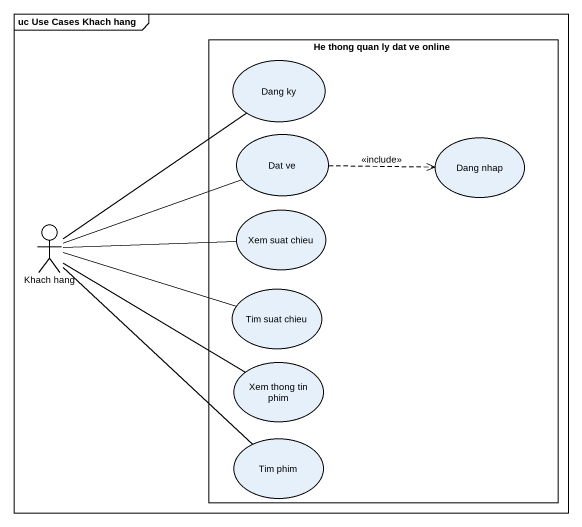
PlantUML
@startuml
mainframe uc Use Cases Khach hang
rectangle "He thong quan ly dat ve online" as He_thong_quan_ly_dat_ve {
  usecase "Dang ky" as Dang_ky
  usecase "Dat ve" as Dat_ve
  usecase "Dang nhap" as Dang_nhap
  usecase "Xem suat chieu" as Xem_suat_chieu
  usecase "Tim suat chieu" as Tim_suat_chieu
  usecase "Xem thong tin phim" as Xem_thong_tin_phim
  usecase "Tim phim" as Tim_phim
}
actor "Khach hang" as Khach_hang
Dat_ve .right.> Dang_nhap : <<include>>
Khach_hang -up- Dang_ky
Khach_hang -right- Dat_ve
Khach_hang -right- Xem_suat_chieu
Khach_hang -right- Tim_suat_chieu
Khach_hang -right- Xem_thong_tin_phim
Khach_hang -- Tim_phim
@enduml
